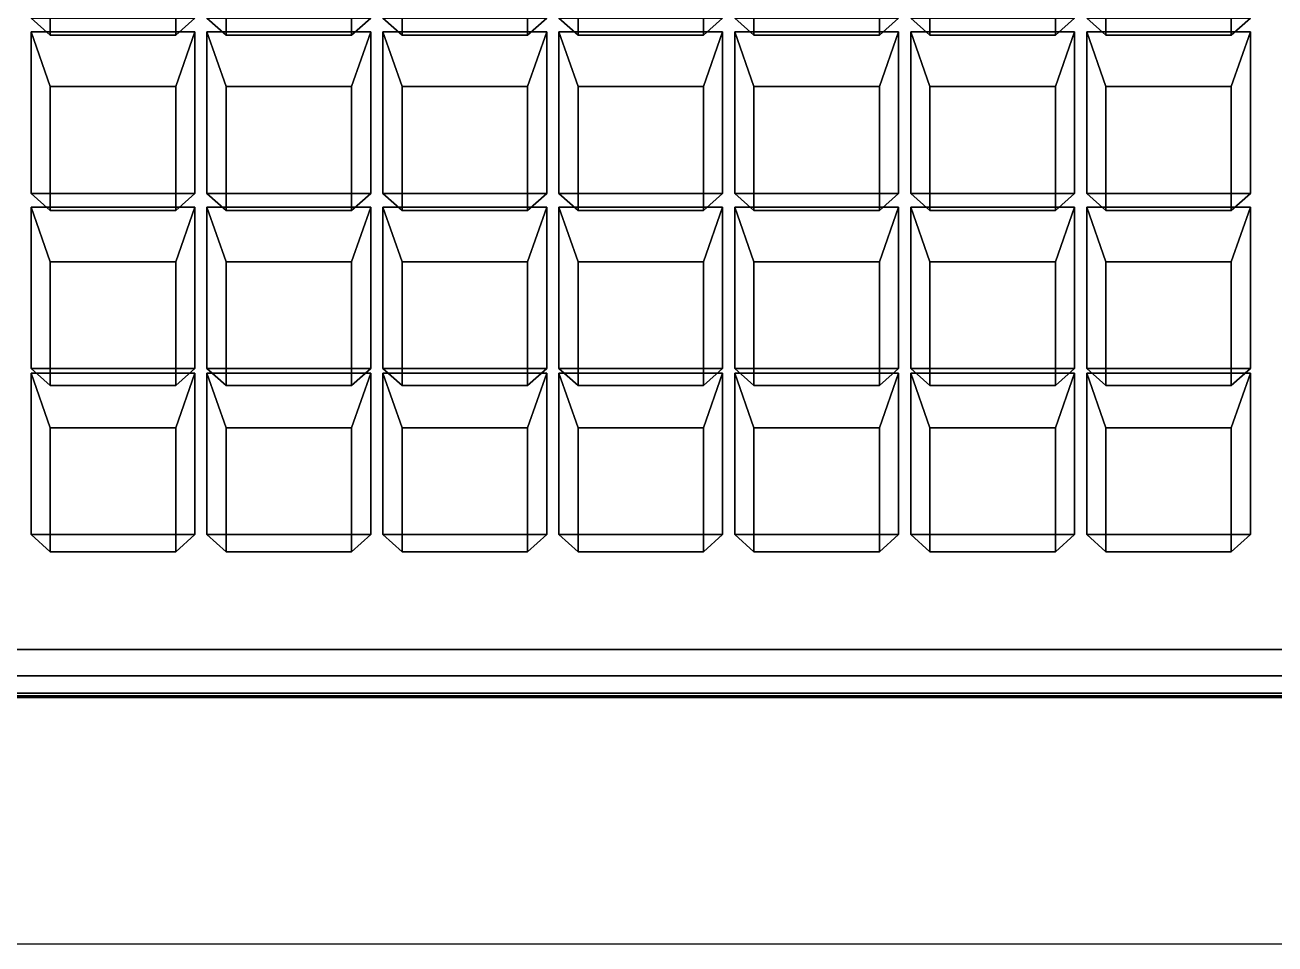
# Model space of a CAD drawing. Header units: millimetres. Extents: x 4513 to 24862, y 3359 to 11488.
# Drawn here: x 5676.8 to 5791.3, y 10880.2 to 10964.4 of the extents above; entities that cross this region are included whole.
import ezdxf

# ---------------------------------------------------------------- set-up
doc = ezdxf.new("R2010")
doc.units = ezdxf.units.MM
doc.layers.add('dwgmodels.com', color=169, linetype='Continuous')

msp = doc.modelspace()

# ---------------------------------------------------------------- linework, layer by layer
msp.add_line((5481.84, 10902.9), (5932.4, 10902.9))
for points, invisible_edges in [([(5491.9, 10902.82, 1.85), (5491.9, 11050.27, 1.85), (5921.9, 11050.27, 1.85)], 12), ([(5921.9, 11050.27, 1.85), (5921.9, 10902.82, 1.85), (5491.9, 10902.82, 1.85)], 12), ([(5931.9, 11027.35, 26.85), (5481.9, 11027.35, 26.85), (5481.9, 10907.22, 12.28)], 12), ([(5481.9, 10907.22, 12.28), (5931.9, 10907.22, 12.28), (5931.9, 11027.35, 26.85)], 12), ([(5677.35, 10979.84, 7.96), (5677.35, 10965.05, 5.5), (5679.1, 10963.49, 25.51)], 12), ([(5679.1, 10963.49, 25.51), (5679.1, 10974.83, 27.4), (5677.35, 10979.84, 7.96)], 12), ([(5693.46, 10979.84, 7.96), (5695.21, 10963.49, 25.51), (5695.21, 10974.83, 27.4)], 1), ([(5693.46, 10979.84, 7.96), (5693.46, 10965.05, 5.5), (5695.21, 10963.49, 25.51)], 12), ([(5709.58, 10979.84, 7.96), (5709.58, 10965.05, 5.5), (5711.33, 10963.49, 25.51)], 12), ([(5711.33, 10963.49, 25.51), (5711.33, 10974.83, 27.4), (5709.58, 10979.84, 7.96)], 12), ([(5725.7, 10979.84, 7.96), (5727.45, 10963.49, 25.51), (5727.45, 10974.83, 27.4)], 1), ([(5725.7, 10979.84, 7.96), (5725.7, 10965.05, 5.5), (5727.45, 10963.49, 25.51)], 12), ([(5741.81, 10979.84, 7.96), (5741.81, 10965.05, 5.5), (5743.56, 10963.49, 25.51)], 12), ([(5743.56, 10963.49, 25.51), (5743.56, 10974.83, 27.4), (5741.81, 10979.84, 7.96)], 12), ([(5772.93, 10979.84, 7.96), (5771.18, 10974.83, 27.4), (5771.18, 10963.49, 25.51)], 12), ([(5771.18, 10963.49, 25.51), (5772.93, 10965.05, 5.5), (5772.93, 10979.84, 7.96)], 12), ([(5679.1, 10974.83, 27.4), (5679.1, 10963.49, 25.51), (5690.6, 10963.49, 25.51)], 12), ([(5690.6, 10963.49, 25.51), (5690.6, 10974.83, 27.4), (5679.1, 10974.83, 27.4)], 12), ([(5690.6, 10974.83, 27.4), (5690.6, 10963.49, 25.51), (5692.35, 10965.05, 5.5)], 12), ([(5706.71, 10974.83, 27.4), (5695.21, 10963.49, 25.51), (5706.71, 10963.49, 25.51)], 1), ([(5706.71, 10974.83, 27.4), (5695.21, 10974.83, 27.4), (5695.21, 10963.49, 25.51)], 12), ([(5706.71, 10974.83, 27.4), (5706.71, 10963.49, 25.51), (5708.46, 10965.05, 5.5)], 12), ([(5722.83, 10974.83, 27.4), (5711.33, 10963.49, 25.51), (5722.83, 10963.49, 25.51)], 1), ([(5722.83, 10974.83, 27.4), (5711.33, 10974.83, 27.4), (5711.33, 10963.49, 25.51)], 12), ([(5722.83, 10974.83, 27.4), (5722.83, 10963.49, 25.51), (5724.58, 10965.05, 5.5)], 12), ([(5738.95, 10974.83, 27.4), (5727.45, 10974.83, 27.4), (5727.45, 10963.49, 25.51)], 12), ([(5727.45, 10963.49, 25.51), (5738.95, 10963.49, 25.51), (5738.95, 10974.83, 27.4)], 12), ([(5738.95, 10974.83, 27.4), (5738.95, 10963.49, 25.51), (5740.7, 10965.05, 5.5)], 12), ([(5743.56, 10974.83, 27.4), (5743.56, 10963.49, 25.51), (5755.06, 10963.49, 25.51)], 12), ([(5755.06, 10963.49, 25.51), (5755.06, 10974.83, 27.4), (5743.56, 10974.83, 27.4)], 12), ([(5755.06, 10974.83, 27.4), (5755.06, 10963.49, 25.51), (5756.81, 10965.05, 5.5)], 12), ([(5757.93, 10965.05, 5.5), (5759.68, 10963.49, 25.51), (5759.68, 10974.83, 27.4)], 12), ([(5771.18, 10974.83, 27.4), (5759.68, 10963.49, 25.51), (5771.18, 10963.49, 25.51)], 1), ([(5771.18, 10974.83, 27.4), (5759.68, 10974.83, 27.4), (5759.68, 10963.49, 25.51)], 12), ([(5774.05, 10965.05, 5.5), (5775.8, 10963.49, 25.51), (5775.8, 10974.83, 27.4)], 12), ([(5787.3, 10974.83, 27.4), (5775.8, 10974.83, 27.4), (5787.3, 10963.49, 25.51)], 2), ([(5775.8, 10974.83, 27.4), (5775.8, 10963.49, 25.51), (5787.3, 10963.49, 25.51)], 12), ([(5787.3, 10974.83, 27.4), (5787.3, 10963.49, 25.51), (5789.05, 10965.05, 5.5)], 12), ([(5677.35, 10965.05, 5.5), (5690.6, 10963.49, 25.51), (5679.1, 10963.49, 25.51)], 1), ([(5677.35, 10965.05, 5.5), (5692.35, 10965.05, 5.5), (5690.6, 10963.49, 25.51)], 12), ([(5695.21, 10963.49, 25.51), (5693.46, 10965.05, 5.5), (5708.46, 10965.05, 5.5)], 12), ([(5708.46, 10965.05, 5.5), (5706.71, 10963.49, 25.51), (5695.21, 10963.49, 25.51)], 12), ([(5709.58, 10965.05, 5.5), (5722.83, 10963.49, 25.51), (5711.33, 10963.49, 25.51)], 1), ([(5709.58, 10965.05, 5.5), (5724.58, 10965.05, 5.5), (5722.83, 10963.49, 25.51)], 12), ([(5725.7, 10965.05, 5.5), (5740.7, 10965.05, 5.5), (5738.95, 10963.49, 25.51)], 12), ([(5738.95, 10963.49, 25.51), (5727.45, 10963.49, 25.51), (5725.7, 10965.05, 5.5)], 12), ([(5743.56, 10963.49, 25.51), (5741.81, 10965.05, 5.5), (5756.81, 10965.05, 5.5)], 12), ([(5756.81, 10965.05, 5.5), (5755.06, 10963.49, 25.51), (5743.56, 10963.49, 25.51)], 12), ([(5757.93, 10965.05, 5.5), (5771.18, 10963.49, 25.51), (5759.68, 10963.49, 25.51)], 1), ([(5757.93, 10965.05, 5.5), (5772.93, 10965.05, 5.5), (5771.18, 10963.49, 25.51)], 12), ([(5774.05, 10965.05, 5.5), (5789.05, 10965.05, 5.5), (5787.3, 10963.49, 25.51)], 12), ([(5787.3, 10963.49, 25.51), (5775.8, 10963.49, 25.51), (5774.05, 10965.05, 5.5)], 12), ([(5692.35, 10963.8, 5.67), (5677.35, 10949, 3.21), (5677.35, 10963.8, 5.67)], 1), ([(5677.35, 10949, 3.21), (5692.35, 10963.8, 5.67), (5692.35, 10949, 3.21)], 1), ([(5677.35, 10949, 3.21), (5679.1, 10958.78, 25.11), (5677.35, 10963.8, 5.67)], 1), ([(5692.35, 10963.8, 5.67), (5677.35, 10963.8, 5.67), (5679.1, 10958.78, 25.11)], 12), ([(5679.1, 10958.78, 25.11), (5690.6, 10958.78, 25.11), (5692.35, 10963.8, 5.67)], 12), ([(5690.6, 10947.44, 23.22), (5692.35, 10949, 3.21), (5692.35, 10963.8, 5.67)], 12), ([(5692.35, 10963.8, 5.67), (5690.6, 10958.78, 25.11), (5690.6, 10947.44, 23.22)], 12), ([(5693.46, 10963.8, 5.67), (5693.46, 10949, 3.21), (5695.21, 10947.44, 23.22)], 12), ([(5693.46, 10963.8, 5.67), (5708.46, 10963.8, 5.67), (5708.46, 10949, 3.21)], 12), ([(5693.46, 10963.8, 5.67), (5708.46, 10949, 3.21), (5693.46, 10949, 3.21)], 1), ([(5695.21, 10947.44, 23.22), (5695.21, 10958.78, 25.11), (5693.46, 10963.8, 5.67)], 12), ([(5708.46, 10963.8, 5.67), (5693.46, 10963.8, 5.67), (5695.21, 10958.78, 25.11)], 12), ([(5695.21, 10958.78, 25.11), (5706.71, 10958.78, 25.11), (5708.46, 10963.8, 5.67)], 12), ([(5708.46, 10963.8, 5.67), (5706.71, 10958.78, 25.11), (5708.46, 10949, 3.21)], 2), ([(5709.58, 10963.8, 5.67), (5709.58, 10949, 3.21), (5711.33, 10947.44, 23.22)], 12), ([(5709.58, 10963.8, 5.67), (5724.58, 10963.8, 5.67), (5709.58, 10949, 3.21)], 2), ([(5709.58, 10949, 3.21), (5724.58, 10963.8, 5.67), (5724.58, 10949, 3.21)], 1), ([(5709.58, 10963.8, 5.67), (5711.33, 10947.44, 23.22), (5711.33, 10958.78, 25.11)], 1), ([(5724.58, 10963.8, 5.67), (5709.58, 10963.8, 5.67), (5722.83, 10958.78, 25.11)], 2), ([(5709.58, 10963.8, 5.67), (5711.33, 10958.78, 25.11), (5722.83, 10958.78, 25.11)], 12), ([(5722.83, 10947.44, 23.22), (5724.58, 10949, 3.21), (5724.58, 10963.8, 5.67)], 12), ([(5724.58, 10963.8, 5.67), (5722.83, 10958.78, 25.11), (5722.83, 10947.44, 23.22)], 12), ([(5725.7, 10963.8, 5.67), (5740.7, 10949, 3.21), (5725.7, 10949, 3.21)], 1), ([(5740.7, 10949, 3.21), (5725.7, 10963.8, 5.67), (5740.7, 10963.8, 5.67)], 1), ([(5727.45, 10958.78, 25.11), (5725.7, 10963.8, 5.67), (5725.7, 10949, 3.21)], 12), ([(5725.7, 10963.8, 5.67), (5727.45, 10958.78, 25.11), (5738.95, 10958.78, 25.11)], 12), ([(5738.95, 10958.78, 25.11), (5740.7, 10963.8, 5.67), (5725.7, 10963.8, 5.67)], 12), ([(5740.7, 10949, 3.21), (5740.7, 10963.8, 5.67), (5738.95, 10947.44, 23.22)], 2), ([(5740.7, 10963.8, 5.67), (5738.95, 10958.78, 25.11), (5738.95, 10947.44, 23.22)], 12), ([(5741.81, 10963.8, 5.67), (5741.81, 10949, 3.21), (5743.56, 10947.44, 23.22)], 12), ([(5756.81, 10963.8, 5.67), (5756.81, 10949, 3.21), (5741.81, 10949, 3.21)], 12), ([(5756.81, 10963.8, 5.67), (5741.81, 10949, 3.21), (5741.81, 10963.8, 5.67)], 1), ([(5743.56, 10947.44, 23.22), (5743.56, 10958.78, 25.11), (5741.81, 10963.8, 5.67)], 12), ([(5741.81, 10963.8, 5.67), (5755.06, 10958.78, 25.11), (5756.81, 10963.8, 5.67)], 1), ([(5741.81, 10963.8, 5.67), (5743.56, 10958.78, 25.11), (5755.06, 10958.78, 25.11)], 12), ([(5756.81, 10949, 3.21), (5756.81, 10963.8, 5.67), (5755.06, 10947.44, 23.22)], 2), ([(5756.81, 10963.8, 5.67), (5755.06, 10958.78, 25.11), (5755.06, 10947.44, 23.22)], 12), ([(5772.93, 10963.8, 5.67), (5772.93, 10949, 3.21), (5757.93, 10963.8, 5.67)], 2), ([(5757.93, 10963.8, 5.67), (5772.93, 10949, 3.21), (5757.93, 10949, 3.21)], 1), ([(5757.93, 10949, 3.21), (5759.68, 10958.78, 25.11), (5757.93, 10963.8, 5.67)], 1), ([(5772.93, 10963.8, 5.67), (5757.93, 10963.8, 5.67), (5759.68, 10958.78, 25.11)], 12), ([(5759.68, 10958.78, 25.11), (5771.18, 10958.78, 25.11), (5772.93, 10963.8, 5.67)], 12), ([(5771.18, 10947.44, 23.22), (5772.93, 10949, 3.21), (5772.93, 10963.8, 5.67)], 12), ([(5772.93, 10963.8, 5.67), (5771.18, 10958.78, 25.11), (5771.18, 10947.44, 23.22)], 12), ([(5774.05, 10963.8, 5.67), (5774.05, 10949, 3.21), (5775.8, 10947.44, 23.22)], 12), ([(5789.05, 10963.8, 5.67), (5774.05, 10949, 3.21), (5774.05, 10963.8, 5.67)], 1), ([(5774.05, 10949, 3.21), (5789.05, 10963.8, 5.67), (5789.05, 10949, 3.21)], 1), ([(5774.05, 10963.8, 5.67), (5775.8, 10947.44, 23.22), (5775.8, 10958.78, 25.11)], 1), ([(5774.05, 10963.8, 5.67), (5775.8, 10958.78, 25.11), (5787.3, 10958.78, 25.11)], 12), ([(5787.3, 10958.78, 25.11), (5789.05, 10963.8, 5.67), (5774.05, 10963.8, 5.67)], 12), ([(5787.3, 10947.44, 23.22), (5789.05, 10949, 3.21), (5789.05, 10963.8, 5.67)], 12), ([(5789.05, 10963.8, 5.67), (5787.3, 10958.78, 25.11), (5787.3, 10947.44, 23.22)], 12), ([(5677.35, 10949, 3.21), (5679.1, 10947.44, 23.22), (5679.1, 10958.78, 25.11)], 12), ([(5690.6, 10958.78, 25.11), (5679.1, 10958.78, 25.11), (5690.6, 10947.44, 23.22)], 2), ([(5679.1, 10958.78, 25.11), (5679.1, 10947.44, 23.22), (5690.6, 10947.44, 23.22)], 12), ([(5706.71, 10958.78, 25.11), (5695.21, 10958.78, 25.11), (5706.71, 10947.44, 23.22)], 2), ([(5695.21, 10958.78, 25.11), (5695.21, 10947.44, 23.22), (5706.71, 10947.44, 23.22)], 12), ([(5706.71, 10958.78, 25.11), (5706.71, 10947.44, 23.22), (5708.46, 10949, 3.21)], 12), ([(5722.83, 10958.78, 25.11), (5711.33, 10958.78, 25.11), (5722.83, 10947.44, 23.22)], 2), ([(5711.33, 10958.78, 25.11), (5711.33, 10947.44, 23.22), (5722.83, 10947.44, 23.22)], 12), ([(5725.7, 10949, 3.21), (5727.45, 10947.44, 23.22), (5727.45, 10958.78, 25.11)], 12), ([(5727.45, 10958.78, 25.11), (5727.45, 10947.44, 23.22), (5738.95, 10947.44, 23.22)], 12), ([(5738.95, 10947.44, 23.22), (5738.95, 10958.78, 25.11), (5727.45, 10958.78, 25.11)], 12), ([(5755.06, 10958.78, 25.11), (5743.56, 10958.78, 25.11), (5755.06, 10947.44, 23.22)], 2), ([(5743.56, 10958.78, 25.11), (5743.56, 10947.44, 23.22), (5755.06, 10947.44, 23.22)], 12), ([(5757.93, 10949, 3.21), (5759.68, 10947.44, 23.22), (5759.68, 10958.78, 25.11)], 12), ([(5771.18, 10958.78, 25.11), (5759.68, 10958.78, 25.11), (5759.68, 10947.44, 23.22)], 12), ([(5759.68, 10947.44, 23.22), (5771.18, 10947.44, 23.22), (5771.18, 10958.78, 25.11)], 12), ([(5775.8, 10958.78, 25.11), (5775.8, 10947.44, 23.22), (5787.3, 10947.44, 23.22)], 12), ([(5787.3, 10947.44, 23.22), (5787.3, 10958.78, 25.11), (5775.8, 10958.78, 25.11)], 12), ([(5677.35, 10949, 3.21), (5692.35, 10949, 3.21), (5679.1, 10947.44, 23.22)], 2), ([(5692.35, 10949, 3.21), (5690.6, 10947.44, 23.22), (5679.1, 10947.44, 23.22)], 12), ([(5706.71, 10947.44, 23.22), (5695.21, 10947.44, 23.22), (5693.46, 10949, 3.21)], 12), ([(5693.46, 10949, 3.21), (5708.46, 10949, 3.21), (5706.71, 10947.44, 23.22)], 12), ([(5724.58, 10949, 3.21), (5722.83, 10947.44, 23.22), (5709.58, 10949, 3.21)], 2), ([(5722.83, 10947.44, 23.22), (5711.33, 10947.44, 23.22), (5709.58, 10949, 3.21)], 12), ([(5740.7, 10949, 3.21), (5738.95, 10947.44, 23.22), (5725.7, 10949, 3.21)], 2), ([(5738.95, 10947.44, 23.22), (5727.45, 10947.44, 23.22), (5725.7, 10949, 3.21)], 12), ([(5756.81, 10949, 3.21), (5743.56, 10947.44, 23.22), (5741.81, 10949, 3.21)], 1), ([(5756.81, 10949, 3.21), (5755.06, 10947.44, 23.22), (5743.56, 10947.44, 23.22)], 12), ([(5759.68, 10947.44, 23.22), (5757.93, 10949, 3.21), (5772.93, 10949, 3.21)], 12), ([(5772.93, 10949, 3.21), (5771.18, 10947.44, 23.22), (5759.68, 10947.44, 23.22)], 12), ([(5774.05, 10949, 3.21), (5789.05, 10949, 3.21), (5787.3, 10947.44, 23.22)], 12), ([(5787.3, 10947.44, 23.22), (5775.8, 10947.44, 23.22), (5774.05, 10949, 3.21)], 12), ([(5679.1, 10942.74, 23.24), (5677.35, 10947.75, 3.8), (5677.35, 10932.95, 1.33)], 12), ([(5692.35, 10947.75, 3.8), (5677.35, 10947.75, 3.8), (5679.1, 10942.74, 23.24)], 12), ([(5677.35, 10947.75, 3.8), (5692.35, 10947.75, 3.8), (5692.35, 10932.95, 1.33)], 12), ([(5677.35, 10947.75, 3.8), (5692.35, 10932.95, 1.33), (5677.35, 10932.95, 1.33)], 1), ([(5692.35, 10947.75, 3.8), (5679.1, 10942.74, 23.24), (5690.6, 10942.74, 23.24)], 1), ([(5692.35, 10932.95, 1.33), (5692.35, 10947.75, 3.8), (5690.6, 10931.39, 21.35)], 2), ([(5692.35, 10947.75, 3.8), (5690.6, 10942.74, 23.24), (5690.6, 10931.39, 21.35)], 12), ([(5693.46, 10932.95, 1.33), (5695.21, 10942.74, 23.24), (5693.46, 10947.75, 3.8)], 1), ([(5708.46, 10947.75, 3.8), (5693.46, 10947.75, 3.8), (5695.21, 10942.74, 23.24)], 12), ([(5708.46, 10947.75, 3.8), (5693.46, 10932.95, 1.33), (5693.46, 10947.75, 3.8)], 1), ([(5693.46, 10932.95, 1.33), (5708.46, 10947.75, 3.8), (5708.46, 10932.95, 1.33)], 1), ([(5695.21, 10942.74, 23.24), (5706.71, 10942.74, 23.24), (5708.46, 10947.75, 3.8)], 12), ([(5708.46, 10947.75, 3.8), (5706.71, 10942.74, 23.24), (5706.71, 10931.39, 21.35)], 12), ([(5706.71, 10931.39, 21.35), (5708.46, 10932.95, 1.33), (5708.46, 10947.75, 3.8)], 12), ([(5709.58, 10947.75, 3.8), (5709.58, 10932.95, 1.33), (5711.33, 10931.39, 21.35)], 12), ([(5711.33, 10931.39, 21.35), (5711.33, 10942.74, 23.24), (5709.58, 10947.75, 3.8)], 12), ([(5724.58, 10947.75, 3.8), (5709.58, 10947.75, 3.8), (5711.33, 10942.74, 23.24)], 12), ([(5709.58, 10947.75, 3.8), (5724.58, 10932.95, 1.33), (5709.58, 10932.95, 1.33)], 1), ([(5724.58, 10932.95, 1.33), (5709.58, 10947.75, 3.8), (5724.58, 10947.75, 3.8)], 1), ([(5711.33, 10942.74, 23.24), (5722.83, 10942.74, 23.24), (5724.58, 10947.75, 3.8)], 12), ([(5724.58, 10932.95, 1.33), (5724.58, 10947.75, 3.8), (5722.83, 10931.39, 21.35)], 2), ([(5724.58, 10947.75, 3.8), (5722.83, 10942.74, 23.24), (5722.83, 10931.39, 21.35)], 12), ([(5725.7, 10947.75, 3.8), (5727.45, 10931.39, 21.35), (5727.45, 10942.74, 23.24)], 1), ([(5725.7, 10947.75, 3.8), (5725.7, 10932.95, 1.33), (5727.45, 10931.39, 21.35)], 12), ([(5740.7, 10947.75, 3.8), (5725.7, 10947.75, 3.8), (5727.45, 10942.74, 23.24)], 12), ([(5725.7, 10947.75, 3.8), (5740.7, 10932.95, 1.33), (5725.7, 10932.95, 1.33)], 1), ([(5740.7, 10932.95, 1.33), (5725.7, 10947.75, 3.8), (5740.7, 10947.75, 3.8)], 1), ([(5727.45, 10942.74, 23.24), (5738.95, 10942.74, 23.24), (5740.7, 10947.75, 3.8)], 12), ([(5740.7, 10932.95, 1.33), (5740.7, 10947.75, 3.8), (5738.95, 10942.74, 23.24)], 12), ([(5741.81, 10932.95, 1.33), (5743.56, 10942.74, 23.24), (5741.81, 10947.75, 3.8)], 1), ([(5756.81, 10947.75, 3.8), (5741.81, 10947.75, 3.8), (5743.56, 10942.74, 23.24)], 12), ([(5756.81, 10947.75, 3.8), (5741.81, 10932.95, 1.33), (5741.81, 10947.75, 3.8)], 1), ([(5741.81, 10932.95, 1.33), (5756.81, 10947.75, 3.8), (5756.81, 10932.95, 1.33)], 1), ([(5743.56, 10942.74, 23.24), (5755.06, 10942.74, 23.24), (5756.81, 10947.75, 3.8)], 12), ([(5756.81, 10947.75, 3.8), (5755.06, 10942.74, 23.24), (5755.06, 10931.39, 21.35)], 12), ([(5755.06, 10931.39, 21.35), (5756.81, 10932.95, 1.33), (5756.81, 10947.75, 3.8)], 12), ([(5757.93, 10947.75, 3.8), (5759.68, 10931.39, 21.35), (5759.68, 10942.74, 23.24)], 1), ([(5757.93, 10947.75, 3.8), (5757.93, 10932.95, 1.33), (5759.68, 10931.39, 21.35)], 12), ([(5757.93, 10947.75, 3.8), (5759.68, 10942.74, 23.24), (5772.93, 10947.75, 3.8)], 2), ([(5772.93, 10947.75, 3.8), (5772.93, 10932.95, 1.33), (5757.93, 10947.75, 3.8)], 2), ([(5757.93, 10947.75, 3.8), (5772.93, 10932.95, 1.33), (5757.93, 10932.95, 1.33)], 1), ([(5759.68, 10942.74, 23.24), (5771.18, 10942.74, 23.24), (5772.93, 10947.75, 3.8)], 12), ([(5772.93, 10947.75, 3.8), (5771.18, 10942.74, 23.24), (5771.18, 10931.39, 21.35)], 12), ([(5771.18, 10931.39, 21.35), (5772.93, 10932.95, 1.33), (5772.93, 10947.75, 3.8)], 12), ([(5775.8, 10942.74, 23.24), (5774.05, 10947.75, 3.8), (5774.05, 10932.95, 1.33)], 12), ([(5774.05, 10947.75, 3.8), (5775.8, 10942.74, 23.24), (5787.3, 10942.74, 23.24)], 12), ([(5787.3, 10942.74, 23.24), (5789.05, 10947.75, 3.8), (5774.05, 10947.75, 3.8)], 12), ([(5789.05, 10947.75, 3.8), (5789.05, 10932.95, 1.33), (5774.05, 10932.95, 1.33)], 12), ([(5789.05, 10947.75, 3.8), (5774.05, 10932.95, 1.33), (5774.05, 10947.75, 3.8)], 1), ([(5789.05, 10947.75, 3.8), (5787.3, 10942.74, 23.24), (5789.05, 10932.95, 1.33)], 2), ([(5677.35, 10932.95, 1.33), (5679.1, 10931.39, 21.35), (5679.1, 10942.74, 23.24)], 12), ([(5679.1, 10942.74, 23.24), (5679.1, 10931.39, 21.35), (5690.6, 10931.39, 21.35)], 12), ([(5690.6, 10931.39, 21.35), (5690.6, 10942.74, 23.24), (5679.1, 10942.74, 23.24)], 12), ([(5693.46, 10932.95, 1.33), (5695.21, 10931.39, 21.35), (5695.21, 10942.74, 23.24)], 12), ([(5706.71, 10942.74, 23.24), (5695.21, 10931.39, 21.35), (5706.71, 10931.39, 21.35)], 1), ([(5706.71, 10942.74, 23.24), (5695.21, 10942.74, 23.24), (5695.21, 10931.39, 21.35)], 12), ([(5711.33, 10931.39, 21.35), (5722.83, 10931.39, 21.35), (5722.83, 10942.74, 23.24)], 12), ([(5722.83, 10942.74, 23.24), (5711.33, 10942.74, 23.24), (5711.33, 10931.39, 21.35)], 12), ([(5727.45, 10931.39, 21.35), (5738.95, 10931.39, 21.35), (5738.95, 10942.74, 23.24)], 12), ([(5738.95, 10942.74, 23.24), (5727.45, 10942.74, 23.24), (5727.45, 10931.39, 21.35)], 12), ([(5738.95, 10942.74, 23.24), (5738.95, 10931.39, 21.35), (5740.7, 10932.95, 1.33)], 12), ([(5741.81, 10932.95, 1.33), (5743.56, 10931.39, 21.35), (5743.56, 10942.74, 23.24)], 12), ([(5755.06, 10942.74, 23.24), (5743.56, 10942.74, 23.24), (5743.56, 10931.39, 21.35)], 12), ([(5743.56, 10931.39, 21.35), (5755.06, 10931.39, 21.35), (5755.06, 10942.74, 23.24)], 12), ([(5759.68, 10942.74, 23.24), (5759.68, 10931.39, 21.35), (5771.18, 10931.39, 21.35)], 12), ([(5771.18, 10931.39, 21.35), (5771.18, 10942.74, 23.24), (5759.68, 10942.74, 23.24)], 12), ([(5774.05, 10932.95, 1.33), (5775.8, 10931.39, 21.35), (5775.8, 10942.74, 23.24)], 12), ([(5787.3, 10942.74, 23.24), (5775.8, 10942.74, 23.24), (5775.8, 10931.39, 21.35)], 12), ([(5775.8, 10931.39, 21.35), (5787.3, 10931.39, 21.35), (5787.3, 10942.74, 23.24)], 12), ([(5787.3, 10942.74, 23.24), (5787.3, 10931.39, 21.35), (5789.05, 10932.95, 1.33)], 12), ([(5677.35, 10932.95, 1.33), (5692.35, 10932.95, 1.33), (5690.6, 10931.39, 21.35)], 12), ([(5690.6, 10931.39, 21.35), (5679.1, 10931.39, 21.35), (5677.35, 10932.95, 1.33)], 12), ([(5708.46, 10932.95, 1.33), (5706.71, 10931.39, 21.35), (5693.46, 10932.95, 1.33)], 2), ([(5706.71, 10931.39, 21.35), (5695.21, 10931.39, 21.35), (5693.46, 10932.95, 1.33)], 12), ([(5722.83, 10931.39, 21.35), (5711.33, 10931.39, 21.35), (5709.58, 10932.95, 1.33)], 12), ([(5709.58, 10932.95, 1.33), (5724.58, 10932.95, 1.33), (5722.83, 10931.39, 21.35)], 12), ([(5740.7, 10932.95, 1.33), (5738.95, 10931.39, 21.35), (5725.7, 10932.95, 1.33)], 2), ([(5738.95, 10931.39, 21.35), (5727.45, 10931.39, 21.35), (5725.7, 10932.95, 1.33)], 12), ([(5755.06, 10931.39, 21.35), (5743.56, 10931.39, 21.35), (5741.81, 10932.95, 1.33)], 12), ([(5741.81, 10932.95, 1.33), (5756.81, 10932.95, 1.33), (5755.06, 10931.39, 21.35)], 12), ([(5771.18, 10931.39, 21.35), (5759.68, 10931.39, 21.35), (5757.93, 10932.95, 1.33)], 12), ([(5757.93, 10932.95, 1.33), (5772.93, 10932.95, 1.33), (5771.18, 10931.39, 21.35)], 12), ([(5774.05, 10932.95, 1.33), (5787.3, 10931.39, 21.35), (5775.8, 10931.39, 21.35)], 1), ([(5774.05, 10932.95, 1.33), (5789.05, 10932.95, 1.33), (5787.3, 10931.39, 21.35)], 12), ([(5677.35, 10932.53, 1.5), (5677.35, 10917.74, -0.96), (5679.1, 10916.18, 19.06)], 12), ([(5679.1, 10916.18, 19.06), (5679.1, 10927.52, 20.95), (5677.35, 10932.53, 1.5)], 12), ([(5692.35, 10932.53, 1.5), (5692.35, 10917.74, -0.96), (5677.35, 10932.53, 1.5)], 2), ([(5677.35, 10932.53, 1.5), (5692.35, 10917.74, -0.96), (5677.35, 10917.74, -0.96)], 1), ([(5692.35, 10932.53, 1.5), (5677.35, 10932.53, 1.5), (5679.1, 10927.52, 20.95)], 12), ([(5692.35, 10932.53, 1.5), (5679.1, 10927.52, 20.95), (5690.6, 10927.52, 20.95)], 1), ([(5692.35, 10917.74, -0.96), (5692.35, 10932.53, 1.5), (5690.6, 10916.18, 19.06)], 2), ([(5692.35, 10932.53, 1.5), (5690.6, 10927.52, 20.95), (5690.6, 10916.18, 19.06)], 12), ([(5693.46, 10932.53, 1.5), (5695.21, 10916.18, 19.06), (5695.21, 10927.52, 20.95)], 1), ([(5693.46, 10932.53, 1.5), (5693.46, 10917.74, -0.96), (5695.21, 10916.18, 19.06)], 12), ([(5693.46, 10917.74, -0.96), (5708.46, 10932.53, 1.5), (5708.46, 10917.74, -0.96)], 1), ([(5708.46, 10932.53, 1.5), (5693.46, 10917.74, -0.96), (5693.46, 10932.53, 1.5)], 1), ([(5693.46, 10932.53, 1.5), (5706.71, 10927.52, 20.95), (5708.46, 10932.53, 1.5)], 1), ([(5693.46, 10932.53, 1.5), (5695.21, 10927.52, 20.95), (5706.71, 10927.52, 20.95)], 12), ([(5708.46, 10932.53, 1.5), (5706.71, 10927.52, 20.95), (5706.71, 10916.18, 19.06)], 12), ([(5706.71, 10916.18, 19.06), (5708.46, 10917.74, -0.96), (5708.46, 10932.53, 1.5)], 12), ([(5709.58, 10932.53, 1.5), (5709.58, 10917.74, -0.96), (5711.33, 10916.18, 19.06)], 12), ([(5711.33, 10916.18, 19.06), (5711.33, 10927.52, 20.95), (5709.58, 10932.53, 1.5)], 12), ([(5709.58, 10932.53, 1.5), (5724.58, 10932.53, 1.5), (5724.58, 10917.74, -0.96)], 12), ([(5709.58, 10932.53, 1.5), (5724.58, 10917.74, -0.96), (5709.58, 10917.74, -0.96)], 1), ([(5724.58, 10932.53, 1.5), (5709.58, 10932.53, 1.5), (5711.33, 10927.52, 20.95)], 12), ([(5724.58, 10932.53, 1.5), (5711.33, 10927.52, 20.95), (5722.83, 10927.52, 20.95)], 1), ([(5724.58, 10917.74, -0.96), (5724.58, 10932.53, 1.5), (5722.83, 10916.18, 19.06)], 2), ([(5724.58, 10932.53, 1.5), (5722.83, 10927.52, 20.95), (5722.83, 10916.18, 19.06)], 12), ([(5725.7, 10932.53, 1.5), (5725.7, 10917.74, -0.96), (5727.45, 10916.18, 19.06)], 12), ([(5727.45, 10916.18, 19.06), (5727.45, 10927.52, 20.95), (5725.7, 10932.53, 1.5)], 12), ([(5725.7, 10932.53, 1.5), (5740.7, 10932.53, 1.5), (5725.7, 10917.74, -0.96)], 2), ([(5725.7, 10917.74, -0.96), (5740.7, 10932.53, 1.5), (5740.7, 10917.74, -0.96)], 1), ([(5725.7, 10932.53, 1.5), (5727.45, 10927.52, 20.95), (5740.7, 10932.53, 1.5)], 2), ([(5727.45, 10927.52, 20.95), (5738.95, 10927.52, 20.95), (5740.7, 10932.53, 1.5)], 12), ([(5740.7, 10932.53, 1.5), (5738.95, 10927.52, 20.95), (5740.7, 10917.74, -0.96)], 2), ([(5741.81, 10932.53, 1.5), (5741.81, 10917.74, -0.96), (5743.56, 10916.18, 19.06)], 12), ([(5743.56, 10916.18, 19.06), (5743.56, 10927.52, 20.95), (5741.81, 10932.53, 1.5)], 12), ([(5741.81, 10932.53, 1.5), (5756.81, 10917.74, -0.96), (5741.81, 10917.74, -0.96)], 1), ([(5756.81, 10917.74, -0.96), (5741.81, 10932.53, 1.5), (5756.81, 10932.53, 1.5)], 1), ([(5756.81, 10932.53, 1.5), (5741.81, 10932.53, 1.5), (5743.56, 10927.52, 20.95)], 12), ([(5756.81, 10932.53, 1.5), (5743.56, 10927.52, 20.95), (5755.06, 10927.52, 20.95)], 1), ([(5756.81, 10917.74, -0.96), (5756.81, 10932.53, 1.5), (5755.06, 10916.18, 19.06)], 2), ([(5756.81, 10932.53, 1.5), (5755.06, 10927.52, 20.95), (5755.06, 10916.18, 19.06)], 12), ([(5757.93, 10917.74, -0.96), (5759.68, 10927.52, 20.95), (5757.93, 10932.53, 1.5)], 1), ([(5772.93, 10932.53, 1.5), (5772.93, 10917.74, -0.96), (5757.93, 10932.53, 1.5)], 2), ([(5757.93, 10932.53, 1.5), (5772.93, 10917.74, -0.96), (5757.93, 10917.74, -0.96)], 1), ([(5757.93, 10932.53, 1.5), (5759.68, 10927.52, 20.95), (5771.18, 10927.52, 20.95)], 12), ([(5771.18, 10927.52, 20.95), (5772.93, 10932.53, 1.5), (5757.93, 10932.53, 1.5)], 12), ([(5772.93, 10932.53, 1.5), (5771.18, 10927.52, 20.95), (5771.18, 10916.18, 19.06)], 12), ([(5771.18, 10916.18, 19.06), (5772.93, 10917.74, -0.96), (5772.93, 10932.53, 1.5)], 12), ([(5774.05, 10917.74, -0.96), (5775.8, 10927.52, 20.95), (5774.05, 10932.53, 1.5)], 1), ([(5774.05, 10932.53, 1.5), (5789.05, 10917.74, -0.96), (5774.05, 10917.74, -0.96)], 1), ([(5789.05, 10917.74, -0.96), (5774.05, 10932.53, 1.5), (5789.05, 10932.53, 1.5)], 1), ([(5774.05, 10932.53, 1.5), (5787.3, 10927.52, 20.95), (5789.05, 10932.53, 1.5)], 1), ([(5774.05, 10932.53, 1.5), (5775.8, 10927.52, 20.95), (5787.3, 10927.52, 20.95)], 12), ([(5789.05, 10932.53, 1.5), (5787.3, 10927.52, 20.95), (5787.3, 10916.18, 19.06)], 12), ([(5787.3, 10916.18, 19.06), (5789.05, 10917.74, -0.96), (5789.05, 10932.53, 1.5)], 12), ([(5690.6, 10927.52, 20.95), (5679.1, 10927.52, 20.95), (5679.1, 10916.18, 19.06)], 12), ([(5679.1, 10916.18, 19.06), (5690.6, 10916.18, 19.06), (5690.6, 10927.52, 20.95)], 12), ([(5706.71, 10927.52, 20.95), (5695.21, 10927.52, 20.95), (5706.71, 10916.18, 19.06)], 2), ([(5695.21, 10927.52, 20.95), (5695.21, 10916.18, 19.06), (5706.71, 10916.18, 19.06)], 12), ([(5722.83, 10927.52, 20.95), (5711.33, 10927.52, 20.95), (5711.33, 10916.18, 19.06)], 12), ([(5711.33, 10916.18, 19.06), (5722.83, 10916.18, 19.06), (5722.83, 10927.52, 20.95)], 12), ([(5738.95, 10927.52, 20.95), (5727.45, 10916.18, 19.06), (5738.95, 10916.18, 19.06)], 1), ([(5738.95, 10927.52, 20.95), (5727.45, 10927.52, 20.95), (5727.45, 10916.18, 19.06)], 12), ([(5738.95, 10927.52, 20.95), (5738.95, 10916.18, 19.06), (5740.7, 10917.74, -0.96)], 12), ([(5755.06, 10927.52, 20.95), (5743.56, 10927.52, 20.95), (5743.56, 10916.18, 19.06)], 12), ([(5743.56, 10916.18, 19.06), (5755.06, 10916.18, 19.06), (5755.06, 10927.52, 20.95)], 12), ([(5757.93, 10917.74, -0.96), (5759.68, 10916.18, 19.06), (5759.68, 10927.52, 20.95)], 12), ([(5771.18, 10927.52, 20.95), (5759.68, 10916.18, 19.06), (5771.18, 10916.18, 19.06)], 1), ([(5771.18, 10927.52, 20.95), (5759.68, 10927.52, 20.95), (5759.68, 10916.18, 19.06)], 12), ([(5774.05, 10917.74, -0.96), (5775.8, 10916.18, 19.06), (5775.8, 10927.52, 20.95)], 12), ([(5775.8, 10927.52, 20.95), (5775.8, 10916.18, 19.06), (5787.3, 10916.18, 19.06)], 12), ([(5787.3, 10916.18, 19.06), (5787.3, 10927.52, 20.95), (5775.8, 10927.52, 20.95)], 12), ([(5677.35, 10917.74, -0.96), (5692.35, 10917.74, -0.96), (5690.6, 10916.18, 19.06)], 12), ([(5690.6, 10916.18, 19.06), (5679.1, 10916.18, 19.06), (5677.35, 10917.74, -0.96)], 12), ([(5708.46, 10917.74, -0.96), (5706.71, 10916.18, 19.06), (5693.46, 10917.74, -0.96)], 2), ([(5706.71, 10916.18, 19.06), (5695.21, 10916.18, 19.06), (5693.46, 10917.74, -0.96)], 12), ([(5722.83, 10916.18, 19.06), (5711.33, 10916.18, 19.06), (5709.58, 10917.74, -0.96)], 12), ([(5709.58, 10917.74, -0.96), (5724.58, 10917.74, -0.96), (5722.83, 10916.18, 19.06)], 12), ([(5727.45, 10916.18, 19.06), (5725.7, 10917.74, -0.96), (5740.7, 10917.74, -0.96)], 12), ([(5740.7, 10917.74, -0.96), (5738.95, 10916.18, 19.06), (5727.45, 10916.18, 19.06)], 12), ([(5743.56, 10916.18, 19.06), (5741.81, 10917.74, -0.96), (5756.81, 10917.74, -0.96)], 12), ([(5756.81, 10917.74, -0.96), (5755.06, 10916.18, 19.06), (5743.56, 10916.18, 19.06)], 12), ([(5759.68, 10916.18, 19.06), (5757.93, 10917.74, -0.96), (5772.93, 10917.74, -0.96)], 12), ([(5772.93, 10917.74, -0.96), (5771.18, 10916.18, 19.06), (5759.68, 10916.18, 19.06)], 12), ([(5775.8, 10916.18, 19.06), (5774.05, 10917.74, -0.96), (5789.05, 10917.74, -0.96)], 12), ([(5789.05, 10917.74, -0.96), (5787.3, 10916.18, 19.06), (5775.8, 10916.18, 19.06)], 12), ([(5931.9, 10904.82, 11.31), (5481.9, 10907.22, 12.28), (5481.9, 10904.82, 11.31)], 1), ([(5931.9, 10904.82, 11.31), (5931.9, 10907.22, 12.28), (5481.9, 10907.22, 12.28)], 12), ([(5931.9, 10904.82, 11.31), (5481.9, 10904.82, 11.31), (5481.9, 10903.22, 9.27)], 12), ([(5481.9, 10903.22, 9.27), (5931.9, 10903.22, 9.27), (5931.9, 10904.82, 11.31)], 12), ([(5931.9, 10902.82, 7.31), (5931.9, 10903.22, 9.27), (5481.9, 10903.22, 9.27)], 12), ([(5481.9, 10903.22, 9.27), (5481.9, 10902.82, 7.31), (5931.9, 10902.82, 7.31)], 12), ([(5491.9, 10902.99, 2.65), (5931.9, 10902.82, 2.63), (5481.9, 10902.82, 2.63)], 13), ([(5931.9, 10902.82, 2.63), (5491.9, 10902.99, 2.65), (5921.9, 10902.99, 2.65)], 13), ([(5921.9, 10902.82, 1.85), (5921.9, 10902.99, 2.65), (5491.9, 10902.99, 2.65)], 12), ([(5491.9, 10902.99, 2.65), (5491.9, 10902.82, 1.85), (5921.9, 10902.82, 1.85)], 12), ([(5481.9, 10902.82, 7.31), (5481.9, 10902.82, 2.63), (5931.9, 10902.82, 2.63)], 12), ([(5931.9, 10902.82, 2.63), (5931.9, 10902.82, 7.31), (5481.9, 10902.82, 7.31)], 12)]:
    msp.add_3dface(points, dxfattribs=dict(invisible_edges=invisible_edges))
at = {"layer": 'dwgmodels.com'}
msp.add_line((4512.96, 10880.25), (24839.16, 10880.25), dxfattribs=at)

doc.saveas('drawing.dxf')
